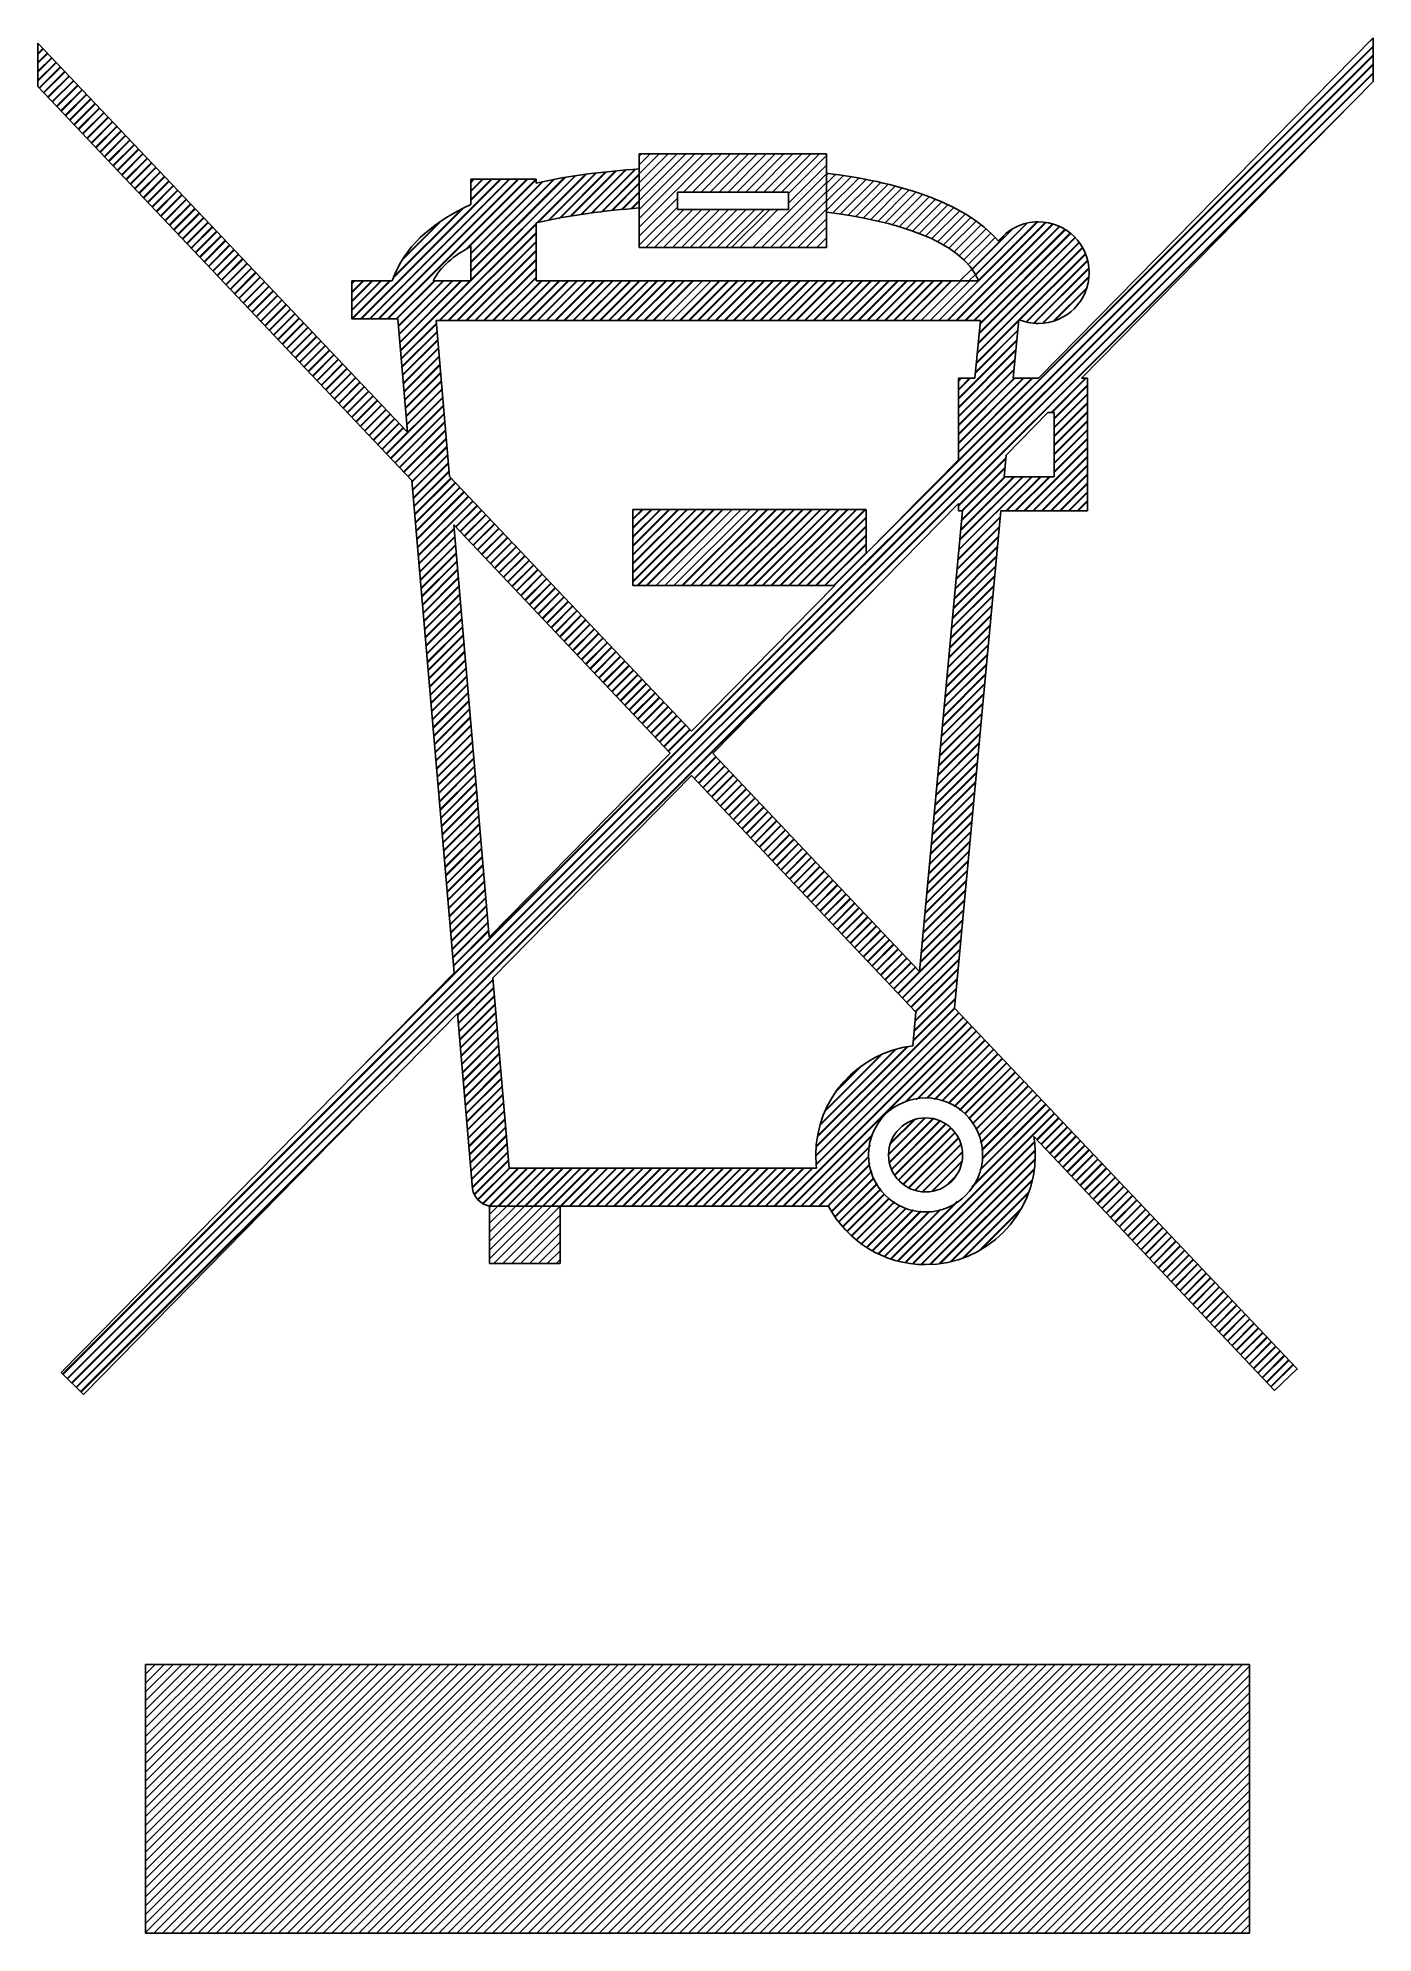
# Model space of a CAD drawing. Extents: x 597 to 933, y 269 to 747.
import ezdxf

# ---------------------------------------------------------------- set-up
doc = ezdxf.new("R2010")
doc.units = 0
doc.layers.get('0').update_dxf_attribs({"linetype": 'CONTINUOUS'})

msp = doc.modelspace()

# ---------------------------------------------------------------- hatches: boundary and pattern name
at = {"linetype": 'ByBlock'}
h = msp.add_hatch(dxfattribs=at)
h.set_pattern_fill('ANSI31', color=256, scale=0.5, style=0)
edge = h.paths.add_edge_path()
edge.add_spline(control_points=[(838.59, 695.41), (829.81, 705.69), (812.31, 710.45), (795.29, 712.56)], knot_values=[0.000016, 0.000016, 0.000016, 0.000016, 1, 1, 1, 1], degree=3, periodic=0)
edge.add_line((795.29, 712.56), (795.29, 702.79))
edge.add_spline(control_points=[(795.29, 702.79), (812.25, 700.59), (829.27, 695.76), (833.65, 685.43)], knot_values=[0, 0, 0, 0, 0.999984, 0.999984, 0.999984, 0.999984], degree=3, periodic=0)
edge.add_line((833.65, 685.43), (722.1, 685.43))
edge.add_line((722.1, 685.43), (722.1, 700.03))
edge.add_spline(control_points=[(722.1, 700.03), (730.51, 702.03), (739.73, 703.17), (748.1, 703.8)], knot_values=[0, 0, 0, 0, 1, 1, 1, 1], degree=3, periodic=0)
edge.add_line((748.1, 703.8), (748.1, 713.63))
edge.add_spline(control_points=[(748.1, 713.63), (739.68, 713.08), (730.64, 712.02), (722.1, 710.05)], knot_values=[0, 0, 0, 0, 1, 1, 1, 1], degree=3, periodic=0)
edge.add_line((722.1, 710.05), (722.1, 711.03))
edge.add_line((722.1, 711.03), (705.69, 711.03))
edge.add_line((705.69, 711.03), (705.69, 704.69))
edge.add_spline(control_points=[(705.69, 704.69), (696.95, 700.71), (689.96, 695.12), (686.58, 687.3)], knot_values=[0, 0, 0, 0, 1, 1, 1, 1], degree=3, periodic=0)
edge.add_spline(control_points=[(686.58, 687.3), (686.28, 686.6), (686.04, 685.97), (685.87, 685.43)], knot_values=[0, 0, 0, 0, 1, 1, 1, 1], degree=3, periodic=0)
edge.add_line((685.87, 685.43), (675.69, 685.43))
edge.add_line((675.69, 685.43), (675.69, 675.83))
edge.add_line((675.69, 675.83), (687.26, 675.83))
edge.add_line((687.26, 675.83), (689.71, 647.3))
edge.add_line((689.71, 647.3), (596.59, 745.38))
edge.add_line((596.59, 745.38), (596.59, 734.44))
edge.add_line((596.59, 734.44), (690.76, 635.1))
edge.add_line((690.76, 635.1), (701.43, 511.04))
edge.add_line((701.43, 511.04), (602.44, 410.31))
edge.add_line((602.44, 410.31), (608.08, 404.77))
edge.add_line((608.08, 404.77), (702.32, 500.77))
edge.add_line((702.32, 500.77), (706.12, 456.62))
edge.add_spline(control_points=[(706.12, 456.62), (706.29, 454.54), (708.29, 452.56), (710.38, 452.27)], knot_values=[0, 0, 0, 0, 1, 1, 1, 1], degree=3, periodic=0)
edge.add_line((710.38, 452.27), (795.78, 452.23))
edge.add_spline(control_points=[(795.78, 452.23), (800.42, 443.47), (809.63, 437.5), (820.23, 437.5)], knot_values=[0, 0, 0, 0, 1, 1, 1, 1], degree=3, periodic=0)
edge.add_spline(control_points=[(820.23, 437.5), (835.51, 437.5), (847.88, 449.88), (847.88, 465.15)], knot_values=[0, 0, 0, 0, 1, 1, 1, 1], degree=3, periodic=0)
edge.add_spline(control_points=[(847.88, 465.15), (847.88, 466.72), (847.75, 468.26), (847.5, 469.76)], knot_values=[0, 0, 0, 0, 1, 1, 1, 1], degree=3, periodic=0)
edge.add_line((847.5, 469.76), (908.16, 405.77))
edge.add_line((908.16, 405.77), (913.89, 411.21))
edge.add_line((913.89, 411.21), (827.52, 502.17))
edge.add_line((827.52, 502.17), (839.2, 627.44))
edge.add_line((839.2, 627.44), (861.06, 627.44))
edge.add_line((861.06, 627.44), (861.06, 660.91))
edge.add_line((861.06, 660.91), (859.54, 660.91))
edge.add_line((859.54, 660.91), (932.98, 735.72))
edge.add_line((932.98, 735.72), (932.98, 746.67))
edge.add_line((932.98, 746.67), (848.71, 660.91))
edge.add_line((848.71, 660.91), (842.32, 660.91))
edge.add_line((842.32, 660.91), (843.7, 675.71))
edge.add_spline(control_points=[(843.7, 675.71), (845.23, 675.07), (846.9, 674.71), (848.66, 674.71)], knot_values=[0, 0, 0, 0, 1, 1, 1, 1], degree=3, periodic=0)
edge.add_spline(control_points=[(848.66, 674.71), (855.73, 674.71), (861.46, 680.44), (861.46, 687.51)], knot_values=[0, 0, 0, 0, 1, 1, 1, 1], degree=3, periodic=0)
edge.add_spline(control_points=[(861.46, 687.51), (861.46, 694.58), (855.73, 700.31), (848.66, 700.31)], knot_values=[0, 0, 0, 0, 1, 1, 1, 1], degree=3, periodic=0)
edge.add_spline(control_points=[(848.66, 700.31), (844.57, 700.31), (840.93, 698.39), (838.59, 695.41)], knot_values=[0, 0, 0, 0, 1, 1, 1, 1], degree=3, periodic=0)
edge = h.paths.add_edge_path(flags=16)
edge.add_line((711.18, 509.79), (761.22, 560.77))
edge.add_line((761.22, 560.77), (817.78, 501.11))
edge.add_line((817.78, 501.11), (816.99, 492.61))
edge.add_spline(control_points=[(816.99, 492.61), (803.25, 491.01), (792.58, 479.32), (792.58, 465.15)], knot_values=[0, 0, 0, 0, 1, 1, 1, 1], degree=3, periodic=0)
edge.add_spline(control_points=[(792.58, 465.15), (792.58, 464.03), (792.65, 462.92), (792.78, 461.83)], knot_values=[0, 0, 0, 0, 1, 1, 1, 1], degree=3, periodic=0)
edge.add_line((792.78, 461.83), (715.3, 461.83))
edge.add_line((715.3, 461.83), (711.18, 509.79))
edge = h.paths.add_edge_path(flags=16)
edge.add_spline(control_points=[(696.13, 685.43), (697.99, 688.94), (701.36, 691.81), (705.69, 694.16)], knot_values=[0, 0, 0, 0, 1, 1, 1, 1], degree=3, periodic=0)
edge.add_line((705.69, 694.16), (705.69, 685.43))
edge.add_line((705.69, 685.43), (696.13, 685.43))
edge = h.paths.add_edge_path(flags=0)
edge.add_spline(control_points=[(810.89, 465.15), (810.89, 470.31), (815.08, 474.49), (820.23, 474.49)], knot_values=[0, 0, 0, 0, 1, 1, 1, 1], degree=3, periodic=0)
edge.add_spline(control_points=[(820.23, 474.49), (825.39, 474.49), (829.57, 470.31), (829.57, 465.15)], knot_values=[0, 0, 0, 0, 1, 1, 1, 1], degree=3, periodic=0)
edge.add_spline(control_points=[(829.57, 465.15), (829.57, 459.99), (825.39, 455.81), (820.23, 455.81)], knot_values=[0, 0, 0, 0, 1, 1, 1, 1], degree=3, periodic=0)
edge.add_spline(control_points=[(820.23, 455.81), (815.08, 455.81), (810.89, 459.99), (810.89, 465.15)], knot_values=[0, 0, 0, 0, 1, 1, 1, 1], degree=3, periodic=0)
edge = h.paths.add_edge_path(flags=16)
edge.add_spline(control_points=[(805.85, 465.15), (805.85, 473.09), (812.29, 479.53), (820.23, 479.53)], knot_values=[0, 0, 0, 0, 1, 1, 1, 1], degree=3, periodic=0)
edge.add_spline(control_points=[(820.23, 479.53), (828.18, 479.53), (834.61, 473.09), (834.61, 465.15)], knot_values=[0, 0, 0, 0, 1, 1, 1, 1], degree=3, periodic=0)
edge.add_spline(control_points=[(834.61, 465.15), (834.61, 457.21), (828.18, 450.77), (820.23, 450.77)], knot_values=[0, 0, 0, 0, 1, 1, 1, 1], degree=3, periodic=0)
edge.add_spline(control_points=[(820.23, 450.77), (812.29, 450.77), (805.85, 457.21), (805.85, 465.15)], knot_values=[0, 0, 0, 0, 1, 1, 1, 1], degree=3, periodic=0)
h.paths.add_polyline_path([(696.93, 675.43), (834.03, 675.43), (832.68, 660.91), (828.49, 660.91), (828.49, 640.34), (805.29, 616.73), (805.29, 627.83), (746.49, 627.83), (746.49, 608.63), (797.34, 608.63), (761.27, 571.94), (700.31, 636.15)], flags=16)
h.paths.add_polyline_path([(766.64, 566.29), (828.49, 629.29), (828.49, 627.44), (829.56, 627.44), (818.74, 511.41)], flags=16)
h.paths.add_polyline_path([(701.36, 623.92), (755.86, 566.43), (710.29, 520.06)], flags=16)
h.paths.add_polyline_path([(840, 636.07), (840.51, 641.53), (851.06, 652.28), (852.66, 652.28), (852.66, 636.07)], flags=16)

# ---------------------------------------------------------------- linework, layer by layer
at = {"color": 7}
for p, q in [((596.59, 734.44), (596.59, 745.38)), ((596.59, 745.38), (689.71, 647.3)), ((848.71, 660.91), (932.98, 746.67)), ((932.98, 746.67), (932.98, 735.72)), ((932.98, 735.72), (859.54, 660.91)), ((690.76, 635.1), (596.59, 734.44)), ((748.1, 713.63), (748.1, 717.43)), ((748.1, 717.43), (795.29, 717.43)), ((795.29, 717.43), (795.29, 693.83)), ((748.1, 703.8), (748.1, 713.63)), ((795.29, 702.79), (795.29, 712.56)), ((795.29, 712.56), (795.29, 702.79)), ((705.69, 704.69), (705.69, 711.03)), ((705.69, 711.03), (722.1, 711.03)), ((722.1, 711.03), (722.1, 710.05)), ((785.69, 707.83), (757.69, 707.83)), ((757.69, 707.83), (757.69, 703.43)), ((785.69, 703.43), (785.69, 707.83)), ((785.69, 707.83), (785.69, 707.83)), ((785.69, 707.83), (785.69, 707.83)), ((748.1, 693.83), (748.1, 703.8)), ((757.69, 703.43), (785.69, 703.43)), ((722.1, 700.03), (722.1, 685.43)), ((705.69, 685.43), (705.69, 694.16)), ((705.69, 694.16), (705.69, 694.16)), ((795.29, 693.83), (748.1, 693.83)), ((675.69, 675.83), (675.69, 685.43)), ((675.69, 685.43), (685.87, 685.43)), ((696.13, 685.43), (705.69, 685.43)), ((722.1, 685.43), (833.65, 685.43)), ((687.26, 675.83), (675.69, 675.83)), ((689.71, 647.3), (687.26, 675.83)), ((834.03, 675.43), (696.93, 675.43)), ((696.93, 675.43), (700.31, 636.15)), ((832.68, 660.91), (834.03, 675.43)), ((843.7, 675.71), (842.32, 660.91)), ((828.49, 640.34), (828.49, 660.91)), ((828.49, 660.91), (832.68, 660.91)), ((842.32, 660.91), (848.71, 660.91)), ((859.54, 660.91), (861.06, 660.91)), ((861.06, 660.91), (861.06, 627.44)), ((851.06, 652.28), (840.51, 641.53)), ((852.66, 652.28), (851.06, 652.28)), ((851.06, 652.28), (851.06, 652.28)), ((851.06, 652.28), (851.06, 652.28)), ((852.66, 636.07), (852.66, 652.28)), ((805.29, 616.73), (828.49, 640.34)), ((840.51, 641.53), (840, 636.07)), ((700.31, 636.15), (761.27, 571.94)), ((700.31, 636.15), (700.31, 636.15)), ((700.31, 636.15), (700.31, 636.15)), ((840, 636.07), (852.66, 636.07)), ((701.43, 511.04), (690.76, 635.1)), ((746.49, 608.63), (746.49, 627.83)), ((746.49, 627.83), (805.29, 627.83)), ((828.49, 629.29), (766.64, 566.29)), ((805.29, 627.83), (805.29, 616.73)), ((818.74, 511.41), (829.56, 627.44)), ((839.2, 627.44), (827.52, 502.17)), ((828.49, 627.44), (828.49, 629.29)), ((829.56, 627.44), (828.49, 627.44)), ((861.06, 627.44), (839.2, 627.44)), ((755.86, 566.43), (701.36, 623.92)), ((701.36, 623.92), (710.29, 520.06)), ((797.34, 608.63), (746.49, 608.63)), ((761.27, 571.94), (797.34, 608.63)), ((710.29, 520.06), (755.86, 566.43)), ((755.86, 566.43), (755.86, 566.43)), ((755.86, 566.43), (755.86, 566.43)), ((766.64, 566.29), (818.74, 511.41)), ((766.64, 566.29), (766.64, 566.29)), ((766.64, 566.29), (766.64, 566.29)), ((761.22, 560.77), (711.18, 509.79)), ((817.78, 501.11), (761.22, 560.77)), ((602.44, 410.31), (701.43, 511.04)), ((711.18, 509.79), (715.3, 461.83)), ((827.52, 502.17), (913.89, 411.21)), ((702.32, 500.77), (608.08, 404.77)), ((706.12, 456.62), (702.32, 500.77)), ((816.99, 492.61), (817.78, 501.11)), ((908.16, 405.77), (847.5, 469.76)), ((847.5, 469.76), (847.5, 469.76)), ((792.58, 465.15), (792.58, 465.15)), ((792.58, 465.15), (792.58, 465.15)), ((805.85, 465.15), (805.85, 465.15)), ((805.85, 465.15), (805.85, 465.15)), ((810.89, 465.15), (810.89, 465.15)), ((810.89, 465.15), (810.89, 465.15)), ((715.3, 461.83), (792.78, 461.83)), ((710.38, 437.79), (710.38, 452.27)), ((710.38, 452.27), (795.78, 452.23)), ((795.78, 452.23), (728.17, 452.23)), ((728.17, 452.23), (728.17, 437.79)), ((728.17, 437.79), (710.38, 437.79)), ((913.89, 411.21), (908.16, 405.77)), ((608.08, 404.77), (602.44, 410.31)), ((623.69, 336.76), (901.83, 336.76)), ((623.69, 269.03), (623.69, 336.76)), ((623.69, 336.76), (623.69, 336.76)), ((623.69, 336.76), (623.69, 336.76)), ((901.83, 336.76), (901.83, 269.03)), ((901.83, 269.03), (623.69, 269.03))]:
    msp.add_line(p, q, dxfattribs=at)
at = {"linetype": 'ByBlock'}
for p, q in [((596.59, 744.99), (596.78, 745.18)), ((596.59, 742.74), (597.87, 744.03)), ((596.59, 740.5), (598.97, 742.87)), ((596.59, 738.25), (600.06, 741.72)), ((596.59, 736.01), (601.15, 740.57)), ((689.23, 498.62), (932.98, 742.37)), ((816.64, 628.28), (932.98, 744.62)), ((596.92, 734.09), (602.25, 739.42)), ((598.01, 732.94), (603.34, 738.27)), ((599.1, 731.79), (604.43, 737.12)), ((600.2, 730.63), (605.53, 735.97)), ((602.8, 409.95), (932.98, 740.13)), ((603.94, 408.84), (932.98, 737.88)), ((601.29, 729.48), (606.62, 734.81)), ((602.38, 728.33), (607.71, 733.66)), ((603.47, 727.18), (608.81, 732.51)), ((604.57, 726.02), (609.9, 731.36)), ((605.07, 407.73), (928.51, 731.17)), ((605.66, 724.87), (610.99, 730.21)), ((606.75, 723.72), (612.09, 729.06)), ((607.84, 722.57), (613.18, 727.9)), ((608.94, 721.41), (614.28, 726.75)), ((610.03, 720.26), (615.37, 725.6)), ((611.12, 719.11), (616.46, 724.45)), ((612.21, 717.96), (617.56, 723.3)), ((613.31, 716.8), (618.65, 722.15)), ((614.4, 715.65), (619.74, 720.99)), ((615.49, 714.5), (620.84, 719.84)), ((616.58, 713.35), (621.93, 718.69)), ((617.68, 712.19), (623.02, 717.54)), ((748.1, 716.89), (748.63, 717.43)), ((748.1, 714.64), (750.88, 717.43)), ((748.1, 712.4), (753.12, 717.43)), ((748.1, 710.15), (755.37, 717.43)), ((748.1, 707.91), (757.61, 717.43)), ((748.1, 705.66), (759.86, 717.43)), ((748.1, 703.42), (762.1, 717.43)), ((748.1, 701.17), (764.35, 717.43)), ((748.1, 698.93), (766.6, 717.43)), ((759.24, 707.83), (768.84, 717.43)), ((761.49, 707.83), (771.09, 717.43)), ((763.73, 707.83), (773.33, 717.43)), ((765.98, 707.83), (775.58, 717.43)), ((768.22, 707.83), (777.82, 717.43)), ((770.47, 707.83), (780.07, 717.43)), ((772.71, 707.83), (782.31, 717.43)), ((774.96, 707.83), (784.56, 717.43)), ((777.2, 707.83), (786.8, 717.43)), ((779.45, 707.83), (789.05, 717.43)), ((781.69, 707.83), (791.29, 717.43)), ((783.94, 707.83), (793.54, 717.43)), ((785.87, 707.58), (795.47, 717.18)), ((618.77, 711.04), (624.12, 716.39)), ((619.86, 709.89), (625.21, 715.24)), ((620.95, 708.74), (626.3, 714.08)), ((622.05, 707.58), (627.4, 712.93)), ((623.14, 706.43), (628.49, 711.78)), ((705.69, 685.71), (731.75, 711.77)), ((722.29, 700.07), (734.48, 712.25)), ((725.04, 700.57), (737.03, 712.55)), ((727.8, 701.08), (739.51, 712.79)), ((730.55, 701.59), (742, 713.04)), ((733.3, 702.09), (744.48, 713.28)), ((735.97, 702.52), (746.97, 713.52)), ((738.48, 702.78), (748.1, 712.4)), ((776.67, 693.83), (795.29, 712.45)), ((785.69, 704.99), (795.29, 714.58)), ((624.23, 705.28), (629.58, 710.63)), ((625.33, 704.13), (630.68, 709.48)), ((626.42, 702.97), (631.77, 708.33)), ((627.51, 701.82), (632.86, 707.18)), ((677.85, 675.83), (713.05, 711.03)), ((680.09, 675.83), (715.3, 711.03)), ((682.34, 675.83), (717.54, 711.03)), ((684.58, 675.83), (719.79, 711.03)), ((703.99, 692.99), (722.03, 711.03)), ((705.69, 687.96), (729.02, 711.28)), ((705.69, 710.41), (706.32, 711.03)), ((705.69, 708.16), (708.56, 711.03)), ((705.69, 705.92), (710.81, 711.03)), ((705.69, 690.2), (726.29, 710.8)), ((705.69, 692.45), (723.56, 710.31)), ((740.99, 703.05), (748.1, 710.15)), ((743.5, 703.31), (748.1, 707.91)), ((778.92, 693.83), (795.29, 710.21)), ((781.16, 693.83), (795.29, 707.96)), ((628.6, 700.67), (633.96, 706.02)), ((629.7, 699.52), (635.05, 704.87)), ((630.79, 698.36), (636.14, 703.72)), ((631.88, 697.21), (637.24, 702.57)), ((686.28, 686.5), (703.07, 703.29)), ((746.01, 703.58), (748.1, 705.66)), ((748.1, 696.68), (757.69, 706.28)), ((748.1, 694.44), (757.69, 704.04)), ((749.73, 693.83), (759.33, 703.43)), ((751.97, 693.83), (761.57, 703.43)), ((754.22, 693.83), (763.82, 703.43)), ((756.46, 693.83), (766.06, 703.43)), ((758.71, 693.83), (768.31, 703.43)), ((760.95, 693.83), (770.55, 703.43)), ((763.2, 693.83), (772.8, 703.43)), ((765.44, 693.83), (775.04, 703.43)), ((767.69, 693.83), (777.29, 703.43)), ((769.94, 693.83), (779.54, 703.43)), ((771.36, 693.83), (780.96, 703.43)), ((773.43, 693.83), (783.03, 703.43)), ((783.41, 693.83), (795.29, 705.72)), ((785.65, 693.83), (795.29, 703.47)), ((632.97, 696.06), (638.33, 701.42)), ((634.07, 694.91), (639.43, 700.27)), ((635.16, 693.75), (640.52, 699.11)), ((636.25, 692.6), (641.61, 697.96)), ((689.03, 691.5), (697.32, 699.79)), ((697.66, 675.43), (722.1, 699.87)), ((699.9, 675.43), (722.1, 697.62)), ((788.07, 693.83), (795.29, 701.06)), ((790.16, 693.83), (795.29, 698.96)), ((825.63, 675.43), (850.2, 700)), ((827.87, 675.43), (852.07, 699.62)), ((830.12, 675.43), (853.85, 699.17)), ((832.36, 675.43), (855.19, 698.26)), ((832.7, 686.99), (845.21, 699.5)), ((833.55, 685.6), (848.14, 700.19)), ((833.97, 674.79), (856.53, 697.36)), ((637.34, 691.45), (642.71, 696.81)), ((638.44, 690.3), (643.8, 695.66)), ((639.53, 689.14), (644.89, 694.51)), ((640.62, 687.99), (645.99, 693.36)), ((702.15, 675.43), (722.1, 695.38)), ((704.39, 675.43), (722.1, 693.13)), ((792.82, 693.83), (795.29, 696.3)), ((831.85, 688.39), (840.1, 696.64)), ((833.28, 667.37), (859.63, 693.72)), ((833.51, 669.84), (858.73, 695.06)), ((833.74, 672.32), (857.82, 696.4)), ((641.71, 686.84), (647.08, 692.2)), ((642.81, 685.69), (648.17, 691.05)), ((643.9, 684.53), (649.27, 689.9)), ((644.99, 683.38), (650.36, 688.75)), ((706.64, 675.43), (722.1, 690.89)), ((708.88, 675.43), (722.1, 688.64)), ((828.89, 685.43), (831.85, 688.39)), ((843.84, 675.68), (860.49, 692.33)), ((845.71, 675.31), (860.87, 690.47)), ((847.58, 674.93), (861.24, 688.6)), ((646.08, 682.23), (651.45, 687.6)), ((647.18, 681.08), (652.55, 686.45)), ((648.27, 679.92), (653.64, 685.29)), ((649.36, 678.77), (654.73, 684.14)), ((675.69, 684.9), (676.22, 685.43)), ((675.69, 682.65), (678.47, 685.43)), ((675.69, 680.41), (680.71, 685.43)), ((675.69, 678.16), (682.96, 685.43)), ((675.69, 675.92), (685.2, 685.43)), ((686.83, 675.83), (696.43, 685.43)), ((687.4, 674.16), (698.67, 685.43)), ((687.58, 672.09), (700.92, 685.43)), ((687.76, 670.02), (703.16, 685.43)), ((687.94, 667.95), (705.41, 685.43)), ((711.13, 675.43), (722.1, 686.4)), ((713.37, 675.43), (723.37, 685.43)), ((715.62, 675.43), (725.61, 685.43)), ((717.86, 675.43), (727.86, 685.43)), ((720.11, 675.43), (730.1, 685.43)), ((722.35, 675.43), (732.35, 685.43)), ((724.6, 675.43), (734.6, 685.43)), ((726.84, 675.43), (736.84, 685.43)), ((729.09, 675.43), (739.09, 685.43)), ((731.33, 675.43), (741.33, 685.43)), ((733.58, 675.43), (743.58, 685.43)), ((735.82, 675.43), (745.82, 685.43)), ((738.07, 675.43), (748.07, 685.43)), ((740.31, 675.43), (750.31, 685.43)), ((742.56, 675.43), (752.56, 685.43)), ((744.8, 675.43), (754.8, 685.43)), ((747.05, 675.43), (757.05, 685.43)), ((749.29, 675.43), (759.29, 685.43)), ((751.54, 675.43), (761.54, 685.43)), ((758.27, 675.43), (768.27, 685.43)), ((760.52, 675.43), (770.52, 685.43)), ((762.76, 675.43), (772.76, 685.43)), ((765.01, 675.43), (775.01, 685.43)), ((767.25, 675.43), (777.25, 685.43)), ((769.5, 675.43), (779.5, 685.43)), ((771.74, 675.43), (781.74, 685.43)), ((773.99, 675.43), (783.99, 685.43)), ((776.23, 675.43), (786.23, 685.43)), ((778.48, 675.43), (788.48, 685.43)), ((780.72, 675.43), (790.72, 685.43)), ((782.97, 675.43), (792.97, 685.43)), ((785.21, 675.43), (795.21, 685.43)), ((787.46, 675.43), (797.46, 685.43)), ((789.7, 675.43), (799.7, 685.43)), ((791.95, 675.43), (801.95, 685.43)), ((794.19, 675.43), (804.19, 685.43)), ((796.44, 675.43), (806.44, 685.43)), ((798.68, 675.43), (808.68, 685.43)), ((800.93, 675.43), (810.93, 685.43)), ((803.17, 675.43), (813.17, 685.43)), ((805.42, 675.43), (815.42, 685.43)), ((807.66, 675.43), (817.66, 685.43)), ((809.91, 675.43), (819.91, 685.43)), ((812.15, 675.43), (822.15, 685.43)), ((814.4, 675.43), (824.4, 685.43)), ((816.65, 675.43), (826.64, 685.43)), ((831.13, 685.43), (832.7, 686.99)), ((833.38, 685.43), (833.55, 685.6)), ((849.84, 674.95), (861.23, 686.33)), ((852.65, 675.52), (860.66, 683.52)), ((650.45, 677.62), (655.83, 682.99)), ((651.55, 676.47), (656.92, 681.84)), ((652.64, 675.31), (658.01, 680.69)), ((653.73, 674.16), (659.11, 679.54)), ((654.82, 673.01), (660.2, 678.39)), ((655.92, 671.86), (661.29, 677.23)), ((657.01, 670.7), (662.39, 676.08)), ((658.1, 669.55), (663.48, 674.93)), ((659.19, 668.4), (664.57, 673.78)), ((688.11, 665.89), (696.99, 674.76)), ((833.05, 664.89), (843.68, 675.53)), ((660.29, 667.25), (665.67, 672.63)), ((661.38, 666.09), (666.76, 671.48)), ((662.47, 664.94), (667.86, 670.32)), ((663.56, 663.79), (668.95, 669.17)), ((688.29, 663.82), (697.16, 672.69)), ((688.47, 661.75), (697.34, 670.63)), ((828.49, 655.84), (843.22, 670.57)), ((832.82, 662.42), (843.45, 673.05)), ((664.66, 662.64), (670.04, 668.02)), ((665.75, 661.48), (671.14, 666.87)), ((666.84, 660.33), (672.23, 665.72)), ((667.93, 659.18), (673.32, 664.57)), ((688.65, 659.69), (697.52, 668.56)), ((688.83, 657.62), (697.7, 666.49)), ((689, 655.55), (697.88, 664.42)), ((828.49, 653.6), (842.99, 668.1)), ((828.49, 651.35), (842.76, 665.62)), ((669.03, 658.03), (674.42, 663.41)), ((670.12, 656.87), (675.51, 662.26)), ((671.21, 655.72), (676.6, 661.11)), ((672.31, 654.57), (677.7, 659.96)), ((689.18, 653.48), (698.05, 662.36)), ((689.36, 651.42), (698.23, 660.29)), ((828.49, 649.11), (842.53, 663.15)), ((828.49, 660.33), (829.07, 660.91)), ((828.49, 658.09), (831.31, 660.91)), ((828.49, 646.86), (842.54, 660.91)), ((828.49, 644.62), (844.78, 660.91)), ((828.49, 642.37), (847.03, 660.91)), ((851.86, 652.28), (860.5, 660.91)), ((852.66, 650.83), (861.06, 659.23)), ((673.4, 653.42), (678.79, 658.81)), ((674.49, 652.26), (679.88, 657.66)), ((675.58, 651.11), (680.98, 656.5)), ((676.68, 649.96), (682.07, 655.35)), ((684.32, 641.89), (698.59, 656.15)), ((689.54, 649.35), (698.41, 658.22)), ((852.66, 648.59), (861.06, 656.99)), ((852.66, 646.34), (861.06, 654.74)), ((677.77, 648.81), (683.16, 654.2)), ((678.86, 647.65), (684.26, 653.05)), ((679.95, 646.5), (685.35, 651.9)), ((681.05, 645.35), (686.44, 650.75)), ((682.14, 644.2), (687.54, 649.6)), ((685.42, 640.74), (698.76, 654.09)), ((686.51, 639.59), (698.94, 652.02)), ((687.6, 638.43), (699.12, 649.95)), ((852.66, 644.1), (861.06, 652.5)), ((852.66, 641.85), (861.06, 650.25)), ((683.23, 643.04), (688.63, 648.44)), ((688.69, 637.28), (699.3, 647.89)), ((689.79, 636.13), (699.48, 645.82)), ((852.66, 639.61), (861.06, 648.01)), ((852.66, 637.36), (861.06, 645.76)), ((690.78, 634.88), (699.65, 643.75)), ((690.96, 632.81), (699.83, 641.68)), ((828.49, 628.9), (840.45, 640.86)), ((844.98, 627.44), (861.06, 643.52)), ((847.23, 627.44), (861.06, 641.27)), ((691.14, 630.74), (700.01, 639.62)), ((691.32, 628.68), (700.19, 637.55)), ((691.49, 626.61), (700.66, 635.78)), ((828.66, 617.85), (846.88, 636.07)), ((828.89, 620.33), (844.64, 636.07)), ((829.12, 622.8), (842.39, 636.07)), ((829.27, 627.44), (840.22, 638.39)), ((829.36, 625.28), (840.15, 636.07)), ((840.49, 627.44), (849.13, 636.07)), ((842.74, 627.44), (851.37, 636.07)), ((849.47, 627.44), (861.06, 639.03)), ((851.72, 627.44), (861.06, 636.78)), ((691.67, 624.54), (701.75, 634.62)), ((691.85, 622.48), (702.85, 633.47)), ((692.03, 620.41), (703.94, 632.32)), ((692.2, 618.34), (705.03, 631.17)), ((853.96, 627.44), (861.06, 634.54)), ((856.21, 627.44), (861.06, 632.29)), ((692.38, 616.27), (706.13, 630.02)), ((701.8, 623.45), (707.22, 628.87)), ((702.9, 622.3), (708.31, 627.71)), ((703.99, 621.15), (709.41, 626.56)), ((746.49, 627.73), (746.6, 627.83)), ((746.49, 625.48), (748.84, 627.83)), ((746.49, 623.24), (751.09, 627.83)), ((746.49, 620.99), (753.33, 627.83)), ((746.49, 618.75), (755.58, 627.83)), ((746.49, 616.5), (757.82, 627.83)), ((746.49, 614.26), (760.07, 627.83)), ((746.49, 612.01), (762.31, 627.83)), ((746.49, 609.77), (764.56, 627.83)), ((747.6, 608.63), (766.8, 627.83)), ((749.85, 608.63), (769.05, 627.83)), ((758.83, 608.63), (778.03, 627.83)), ((761.07, 608.63), (780.27, 627.83)), ((763.32, 608.63), (782.52, 627.83)), ((765.56, 608.63), (784.76, 627.83)), ((767.81, 608.63), (787.01, 627.83)), ((770.05, 608.63), (789.25, 627.83)), ((772.3, 608.63), (791.5, 627.83)), ((774.54, 608.63), (793.74, 627.83)), ((776.79, 608.63), (795.99, 627.83)), ((779.03, 608.63), (798.23, 627.83)), ((781.28, 608.63), (800.48, 627.83)), ((783.53, 608.63), (802.73, 627.83)), ((785.77, 608.63), (804.97, 627.83)), ((788.02, 608.63), (805.29, 625.91)), ((828.43, 615.38), (839.07, 626.01)), ((858.45, 627.44), (861.06, 630.05)), ((860.7, 627.44), (861.06, 627.8)), ((692.56, 614.21), (701.43, 623.08)), ((692.74, 612.14), (701.61, 621.01)), ((705.08, 619.99), (710.5, 625.41)), ((706.17, 618.84), (711.59, 624.26)), ((707.27, 617.69), (712.69, 623.11)), ((708.36, 616.54), (713.78, 621.96)), ((790.26, 608.63), (805.29, 623.67)), ((792.51, 608.63), (805.29, 621.42)), ((827.97, 610.42), (838.61, 621.06)), ((828.2, 612.9), (838.84, 623.53)), ((692.92, 610.07), (701.79, 618.94)), ((693.09, 608.01), (701.97, 616.88)), ((709.45, 615.38), (714.87, 620.81)), ((710.54, 614.23), (715.97, 619.65)), ((711.64, 613.08), (717.06, 618.5)), ((712.73, 611.93), (718.15, 617.35)), ((713.82, 610.77), (719.25, 616.2)), ((794.75, 608.63), (805.29, 619.18)), ((797, 608.63), (805.29, 616.93)), ((827.74, 607.95), (838.37, 618.58)), ((693.27, 605.94), (702.14, 614.81)), ((693.45, 603.87), (702.32, 612.74)), ((714.91, 609.62), (720.34, 615.05)), ((716.01, 608.47), (721.43, 613.9)), ((717.1, 607.32), (722.53, 612.74)), ((718.19, 606.16), (723.62, 611.59)), ((827.28, 603), (837.91, 613.63)), ((827.51, 605.47), (838.14, 616.11)), ((606.2, 406.62), (807.82, 608.24)), ((693.63, 601.8), (702.5, 610.68)), ((693.8, 599.74), (702.68, 608.61)), ((719.29, 605.01), (724.72, 610.44)), ((720.38, 603.86), (725.81, 609.29)), ((721.47, 602.71), (726.9, 608.14)), ((722.56, 601.55), (728, 606.99)), ((826.82, 598.04), (837.45, 608.68)), ((827.05, 600.52), (837.68, 611.15)), ((693.98, 597.67), (702.85, 606.54)), ((694.16, 595.6), (703.03, 604.47)), ((694.34, 593.53), (703.21, 602.41)), ((723.66, 600.4), (729.09, 605.83)), ((724.75, 599.25), (730.18, 604.68)), ((725.84, 598.1), (731.28, 603.53)), ((726.93, 596.94), (732.37, 602.38)), ((826.36, 593.09), (836.99, 603.73)), ((826.59, 595.57), (837.22, 606.2)), ((694.52, 591.47), (703.39, 600.34)), ((694.69, 589.4), (703.57, 598.27)), ((728.03, 595.79), (733.46, 601.23)), ((729.12, 594.64), (734.56, 600.08)), ((730.21, 593.49), (735.65, 598.92)), ((731.3, 592.33), (736.74, 597.77)), ((825.89, 588.14), (836.53, 598.78)), ((826.13, 590.62), (836.76, 601.25)), ((694.87, 587.33), (703.74, 596.2)), ((695.05, 585.27), (703.92, 594.14)), ((732.4, 591.18), (737.84, 596.62)), ((733.49, 590.03), (738.93, 595.47)), ((734.58, 588.88), (740.02, 594.32)), ((735.67, 587.72), (741.12, 593.17)), ((825.43, 583.19), (836.07, 593.82)), ((825.66, 585.67), (836.3, 596.3)), ((695.23, 583.2), (704.1, 592.07)), ((695.41, 581.13), (704.28, 590)), ((695.58, 579.06), (704.46, 587.94)), ((736.77, 586.57), (742.21, 592.02)), ((737.86, 585.42), (743.3, 590.86)), ((738.95, 584.27), (744.4, 589.71)), ((740.04, 583.11), (745.49, 588.56)), ((824.97, 578.24), (835.61, 588.87)), ((825.2, 580.71), (835.84, 591.35)), ((695.76, 577), (704.63, 585.87)), ((695.94, 574.93), (704.81, 583.8)), ((741.14, 581.96), (746.58, 587.41)), ((742.23, 580.81), (747.68, 586.26)), ((743.32, 579.66), (748.77, 585.11)), ((744.41, 578.5), (749.86, 583.95)), ((745.51, 577.35), (750.96, 582.8)), ((824.51, 573.29), (835.14, 583.92)), ((824.74, 575.76), (835.37, 586.4)), ((696.12, 572.86), (704.99, 581.73)), ((696.29, 570.79), (705.17, 579.67)), ((746.6, 576.2), (752.05, 581.65)), ((747.69, 575.05), (753.15, 580.5)), ((748.78, 573.89), (754.24, 579.35)), ((749.88, 572.74), (755.33, 578.2)), ((824.05, 568.34), (834.68, 578.97)), ((824.28, 570.81), (834.91, 581.45)), ((696.47, 568.73), (705.34, 577.6)), ((696.65, 566.66), (705.52, 575.53)), ((696.83, 564.59), (705.7, 573.47)), ((750.97, 571.59), (756.43, 577.04)), ((752.06, 570.44), (757.52, 575.89)), ((753.15, 569.28), (758.61, 574.74)), ((754.25, 568.13), (759.71, 573.59)), ((823.59, 563.38), (834.22, 574.02)), ((823.82, 565.86), (834.45, 576.49)), ((697.01, 562.53), (705.88, 571.4)), ((697.18, 560.46), (706.06, 569.33)), ((755.34, 566.98), (760.8, 572.44)), ((823.13, 558.43), (833.76, 569.07)), ((823.36, 560.91), (833.99, 571.54)), ((697.36, 558.39), (706.23, 567.26)), ((697.54, 556.32), (706.41, 565.2)), ((761.89, 560.06), (767.36, 565.53)), ((762.99, 558.91), (768.45, 564.38)), ((822.66, 553.48), (833.3, 564.11)), ((822.89, 555.96), (833.53, 566.59)), ((697.72, 554.26), (706.59, 563.13)), ((697.89, 552.19), (706.77, 561.06)), ((698.07, 550.12), (706.94, 558.99)), ((764.08, 557.76), (769.55, 563.23)), ((765.17, 556.61), (770.64, 562.07)), ((766.27, 555.45), (771.73, 560.92)), ((767.36, 554.3), (772.83, 559.77)), ((822.2, 548.53), (832.84, 559.16)), ((822.43, 551), (833.07, 561.64)), ((698.25, 548.06), (707.12, 556.93)), ((698.43, 545.99), (707.3, 554.86)), ((768.45, 553.15), (773.92, 558.62)), ((769.54, 552), (775.01, 557.47)), ((770.64, 550.84), (776.11, 556.32)), ((771.73, 549.69), (777.2, 555.16)), ((821.74, 543.58), (832.38, 554.21)), ((821.97, 546.05), (832.61, 556.69)), ((698.61, 543.92), (707.48, 552.79)), ((698.78, 541.85), (707.66, 550.73)), ((772.82, 548.54), (778.3, 554.01)), ((773.91, 547.39), (779.39, 552.86)), ((775.01, 546.23), (780.48, 551.71)), ((776.1, 545.08), (781.58, 550.56)), ((777.19, 543.93), (782.67, 549.41)), ((821.51, 541.1), (832.14, 551.74)), ((698.96, 539.79), (707.83, 548.66)), ((699.14, 537.72), (708.01, 546.59)), ((699.32, 535.65), (708.19, 544.52)), ((778.28, 542.78), (783.76, 548.25)), ((779.38, 541.62), (784.86, 547.1)), ((780.47, 540.47), (785.95, 545.95)), ((781.56, 539.32), (787.04, 544.8)), ((821.05, 536.15), (831.68, 546.78)), ((821.28, 538.63), (831.91, 549.26)), ((699.5, 533.58), (708.37, 542.46)), ((699.67, 531.52), (708.55, 540.39)), ((782.65, 538.17), (788.14, 543.65)), ((783.75, 537.01), (789.23, 542.5)), ((784.84, 535.86), (790.32, 541.34)), ((785.93, 534.71), (791.42, 540.19)), ((820.59, 531.2), (831.22, 541.83)), ((820.82, 533.67), (831.45, 544.31)), ((699.85, 529.45), (708.72, 538.32)), ((700.03, 527.38), (708.9, 536.25)), ((787.02, 533.56), (792.51, 539.04)), ((788.12, 532.4), (793.6, 537.89)), ((789.21, 531.25), (794.7, 536.74)), ((790.3, 530.1), (795.79, 535.59)), ((820.13, 526.25), (830.76, 536.88)), ((820.36, 528.72), (830.99, 539.36)), ((700.21, 525.32), (709.08, 534.19)), ((700.38, 523.25), (709.26, 532.12)), ((791.39, 528.95), (796.88, 534.44)), ((792.49, 527.79), (797.98, 533.28)), ((793.58, 526.64), (799.07, 532.13)), ((794.67, 525.49), (800.16, 530.98)), ((819.66, 521.3), (830.3, 531.93)), ((819.9, 523.77), (830.53, 534.4)), ((700.56, 521.18), (709.43, 530.05)), ((700.74, 519.11), (709.61, 527.99)), ((700.92, 517.05), (709.79, 525.92)), ((795.76, 524.34), (801.26, 529.83)), ((796.86, 523.18), (802.35, 528.68)), ((797.95, 522.03), (803.44, 527.53)), ((799.04, 520.88), (804.54, 526.37)), ((819.2, 516.34), (829.84, 526.98)), ((819.43, 518.82), (830.07, 529.45)), ((701.1, 514.98), (709.97, 523.85)), ((701.27, 512.91), (710.15, 521.78)), ((800.13, 519.73), (805.63, 525.22)), ((801.23, 518.57), (806.73, 524.07)), ((802.32, 517.42), (807.82, 522.92)), ((803.41, 516.27), (808.91, 521.77)), ((813.25, 505.9), (829.38, 522.03)), ((818.97, 513.87), (829.61, 524.5)), ((804.5, 515.12), (810.01, 520.62)), ((805.6, 513.96), (811.1, 519.46)), ((806.69, 512.81), (812.19, 518.31)), ((807.78, 511.66), (813.29, 517.16)), ((808.87, 510.51), (814.38, 516.01)), ((814.34, 504.74), (829.14, 519.55)), ((815.43, 503.59), (828.91, 517.07)), ((809.97, 509.35), (815.47, 514.86)), ((811.06, 508.2), (816.57, 513.71)), ((812.15, 507.05), (817.66, 512.55)), ((816.52, 502.44), (828.68, 514.6)), ((817.62, 501.29), (828.45, 512.12)), ((702.34, 500.51), (711.21, 509.38)), ((702.52, 498.44), (711.39, 507.31)), ((817.36, 496.54), (827.99, 507.17)), ((817.59, 499.01), (828.22, 509.65)), ((702.7, 496.37), (711.57, 505.25)), ((702.87, 494.31), (711.75, 503.18)), ((792.8, 467.49), (827.53, 502.22)), ((817.13, 494.06), (827.76, 504.69)), ((703.05, 492.24), (711.92, 501.11)), ((703.23, 490.17), (712.1, 499.04)), ((703.41, 488.11), (712.28, 496.98)), ((784.28, 452.23), (830.78, 498.74)), ((786.52, 452.23), (831.88, 497.58)), ((792.59, 465.04), (828.59, 501.04)), ((792.72, 462.92), (829.69, 499.89)), ((703.59, 486.04), (712.46, 494.91)), ((703.76, 483.97), (712.63, 492.84)), ((793.03, 469.97), (815.32, 492.26)), ((815.01, 478.47), (832.97, 496.43)), ((817.82, 479.04), (834.06, 495.28)), ((820.5, 479.47), (835.16, 494.13)), ((822.37, 479.1), (836.25, 492.98)), ((703.94, 481.9), (712.81, 490.77)), ((704.12, 479.84), (712.99, 488.71)), ((793.84, 473.02), (812.47, 491.65)), ((795.16, 476.58), (808.8, 490.23)), ((824.24, 478.72), (837.34, 491.83)), ((826.03, 478.27), (838.44, 490.68)), ((827.37, 477.36), (839.53, 489.52)), ((828.71, 476.46), (840.62, 488.37)), ((830.05, 475.55), (841.72, 487.22)), ((607.33, 405.5), (687.25, 485.42)), ((704.3, 477.77), (713.17, 486.64)), ((704.47, 475.7), (713.35, 484.57)), ((704.65, 473.63), (713.52, 482.51)), ((798.78, 482.45), (803.38, 487.05)), ((831.07, 474.33), (842.81, 486.07)), ((831.97, 472.99), (843.9, 484.92)), ((832.88, 471.65), (845, 483.77)), ((833.61, 470.13), (846.09, 482.61)), ((704.83, 471.57), (713.7, 480.44)), ((705.01, 469.5), (713.88, 478.37)), ((833.86, 461.4), (850.46, 478.01)), ((833.99, 468.26), (847.18, 481.46)), ((834.36, 466.4), (848.28, 480.31)), ((834.43, 464.21), (849.37, 479.16)), ((705.19, 467.43), (714.06, 476.3)), ((705.36, 465.37), (714.23, 474.24)), ((810.95, 465.44), (819.95, 474.43)), ((811.23, 463.47), (821.91, 474.15)), ((811.52, 468.25), (817.13, 473.86)), ((811.61, 461.6), (823.78, 473.77)), ((812.49, 460.24), (825.14, 472.89)), ((815.16, 438.21), (852.65, 475.7)), ((831.89, 457.19), (851.56, 476.86)), ((848.21, 469.02), (853.74, 474.55)), ((849.3, 467.86), (854.84, 473.4)), ((705.54, 463.3), (714.41, 472.17)), ((705.72, 461.23), (714.59, 470.1)), ((788.77, 452.23), (806.91, 470.37)), ((813.39, 458.9), (826.49, 471.99)), ((814.62, 457.88), (827.5, 470.76)), ((815.96, 456.97), (828.41, 469.42)), ((817.13, 437.93), (847.61, 468.42)), ((850.39, 466.71), (855.93, 472.25)), ((851.48, 465.56), (857.02, 471.1)), ((852.58, 464.41), (858.12, 469.95)), ((853.67, 463.25), (859.21, 468.79)), ((705.9, 459.16), (714.77, 468.04)), ((706.08, 457.1), (714.95, 465.97)), ((706.69, 455.47), (715.12, 463.9)), ((791.01, 452.23), (806.34, 467.56)), ((793.26, 452.23), (805.91, 464.88)), ((817.58, 456.35), (829.04, 467.81)), ((819.1, 437.66), (847.79, 466.35)), ((819.45, 455.97), (829.41, 465.94)), ((821.29, 437.6), (847.78, 464.1)), ((821.86, 456.14), (829.25, 463.52)), ((854.76, 462.1), (860.31, 467.64)), ((855.85, 460.95), (861.4, 466.49)), ((856.95, 459.8), (862.49, 465.34)), ((858.04, 458.64), (863.59, 464.19)), ((707.44, 453.97), (715.3, 461.83)), ((708.81, 453.1), (717.54, 461.83)), ((710.28, 452.32), (719.79, 461.83)), ((712.47, 452.27), (722.03, 461.83)), ((714.71, 452.26), (724.28, 461.83)), ((716.96, 452.26), (726.52, 461.83)), ((719.2, 452.26), (728.77, 461.83)), ((721.44, 452.26), (731.01, 461.83)), ((723.69, 452.26), (733.26, 461.83)), ((725.93, 452.26), (735.5, 461.83)), ((728.18, 452.26), (737.75, 461.83)), ((730.42, 452.26), (739.99, 461.83)), ((732.67, 452.26), (742.24, 461.83)), ((734.91, 452.26), (744.48, 461.83)), ((737.15, 452.25), (746.73, 461.83)), ((739.4, 452.25), (748.97, 461.83)), ((741.64, 452.25), (751.22, 461.83)), ((743.89, 452.25), (753.46, 461.83)), ((746.13, 452.25), (755.71, 461.83)), ((748.37, 452.25), (757.95, 461.83)), ((750.62, 452.25), (760.2, 461.83)), ((752.86, 452.25), (762.44, 461.83)), ((755.11, 452.25), (764.69, 461.83)), ((757.35, 452.25), (766.93, 461.83)), ((759.59, 452.24), (769.18, 461.83)), ((761.84, 452.24), (771.42, 461.83)), ((764.08, 452.24), (773.67, 461.83)), ((766.33, 452.24), (775.91, 461.83)), ((768.57, 452.24), (778.16, 461.83)), ((770.82, 452.24), (780.4, 461.83)), ((773.06, 452.24), (782.65, 461.83)), ((775.3, 452.24), (784.89, 461.83)), ((777.55, 452.24), (787.14, 461.83)), ((779.79, 452.24), (789.38, 461.83)), ((782.04, 452.24), (791.63, 461.83)), ((795.5, 452.23), (806.29, 463.01)), ((796.6, 451.08), (806.66, 461.15)), ((797.54, 449.78), (807.12, 459.36)), ((823.78, 437.86), (847.53, 461.6)), ((825.84, 457.87), (827.51, 459.55)), ((826.42, 438.25), (847.13, 458.96)), ((859.13, 457.49), (864.68, 463.04)), ((860.23, 456.34), (865.77, 461.89)), ((861.32, 455.19), (866.87, 460.73)), ((862.41, 454.03), (867.96, 459.58)), ((798.47, 448.47), (808.02, 458.01)), ((799.41, 447.16), (808.92, 456.67)), ((800.43, 445.94), (809.83, 455.33)), ((801.67, 444.93), (811.05, 454.31)), ((829.68, 439.26), (846.12, 455.7)), ((863.5, 452.88), (869.05, 458.43)), ((864.6, 451.73), (870.15, 457.28)), ((865.69, 450.58), (871.24, 456.13)), ((866.78, 449.42), (872.33, 454.98)), ((867.87, 448.27), (873.43, 453.82)), ((710.38, 450.17), (712.47, 452.27)), ((710.38, 447.93), (714.71, 452.26)), ((710.38, 445.68), (716.96, 452.26)), ((710.38, 443.44), (719.2, 452.26)), ((710.38, 441.19), (721.44, 452.26)), ((710.38, 438.95), (723.69, 452.26)), ((711.46, 437.79), (725.93, 452.26)), ((713.7, 437.79), (728.18, 452.26)), ((715.95, 437.79), (728.17, 450)), ((730.39, 452.23), (730.42, 452.26)), ((732.64, 452.23), (732.67, 452.26)), ((734.88, 452.23), (734.91, 452.26)), ((737.13, 452.23), (737.15, 452.25)), ((739.37, 452.23), (739.4, 452.25)), ((741.62, 452.23), (741.64, 452.25)), ((743.86, 452.23), (743.89, 452.25)), ((746.11, 452.23), (746.13, 452.25)), ((748.35, 452.23), (748.37, 452.25)), ((750.6, 452.23), (750.62, 452.25)), ((752.84, 452.23), (752.86, 452.25)), ((755.09, 452.23), (755.11, 452.25)), ((757.33, 452.23), (757.35, 452.25)), ((759.58, 452.23), (759.59, 452.24)), ((761.82, 452.23), (761.84, 452.24)), ((764.07, 452.23), (764.08, 452.24)), ((766.31, 452.23), (766.33, 452.24)), ((768.56, 452.23), (768.57, 452.24)), ((770.8, 452.23), (770.82, 452.24)), ((773.05, 452.23), (773.06, 452.24)), ((775.29, 452.23), (775.3, 452.24)), ((777.54, 452.23), (777.55, 452.24)), ((779.78, 452.23), (779.79, 452.24)), ((782.03, 452.23), (782.04, 452.24)), ((784.27, 452.23), (784.28, 452.23)), ((786.52, 452.23), (786.52, 452.23)), ((788.76, 452.23), (788.77, 452.23)), ((791.01, 452.23), (791.01, 452.23)), ((793.25, 452.23), (793.26, 452.23)), ((795.5, 452.23), (795.5, 452.23)), ((802.9, 443.92), (812.4, 453.41)), ((804.14, 442.91), (813.74, 452.51)), ((805.38, 441.9), (815.25, 451.77)), ((806.83, 441.11), (817.12, 451.4)), ((808.39, 440.42), (818.99, 451.02)), ((809.95, 439.74), (821.17, 450.96)), ((811.51, 439.05), (823.98, 451.52)), ((813.19, 438.49), (828.19, 453.49)), ((833.92, 441.26), (844.13, 451.46)), ((868.97, 447.12), (874.52, 452.67)), ((870.06, 445.96), (875.61, 451.52)), ((871.15, 444.81), (876.71, 450.37)), ((872.24, 443.66), (877.8, 449.22)), ((718.19, 437.79), (728.17, 447.76)), ((720.44, 437.79), (728.17, 445.51)), ((873.34, 442.51), (878.89, 448.07)), ((874.43, 441.35), (879.99, 446.91)), ((875.52, 440.2), (881.08, 445.76)), ((876.61, 439.05), (882.17, 444.61)), ((722.68, 437.79), (728.17, 443.27)), ((724.93, 437.79), (728.17, 441.02)), ((877.71, 437.9), (883.27, 443.46)), ((878.8, 436.74), (884.36, 442.31)), ((879.89, 435.59), (885.45, 441.16)), ((880.98, 434.44), (886.55, 440)), ((727.17, 437.79), (728.17, 438.78)), ((882.08, 433.29), (887.64, 438.85)), ((883.17, 432.13), (888.74, 437.7)), ((884.26, 430.98), (889.83, 436.55)), ((885.35, 429.83), (890.92, 435.4)), ((886.45, 428.68), (892.02, 434.25)), ((887.54, 427.52), (893.11, 433.1)), ((888.63, 426.37), (894.2, 431.94)), ((889.72, 425.22), (895.3, 430.79)), ((890.82, 424.07), (896.39, 429.64)), ((891.91, 422.91), (897.48, 428.49)), ((893, 421.76), (898.58, 427.34)), ((894.09, 420.61), (899.67, 426.19)), ((895.19, 419.46), (900.76, 425.03)), ((896.28, 418.3), (901.86, 423.88)), ((897.37, 417.15), (902.95, 422.73)), ((898.46, 416), (904.04, 421.58)), ((899.56, 414.85), (905.14, 420.43)), ((900.65, 413.69), (906.23, 419.28)), ((901.74, 412.54), (907.32, 418.12)), ((902.83, 411.39), (908.42, 416.97)), ((903.93, 410.24), (909.51, 415.82)), ((905.02, 409.08), (910.6, 414.67)), ((906.11, 407.93), (911.7, 413.52)), ((907.2, 406.78), (912.79, 412.37)), ((913.74, 411.07), (913.88, 411.21)), ((623.69, 336.55), (623.91, 336.76)), ((623.69, 334.3), (626.15, 336.76)), ((623.69, 332.06), (628.4, 336.76)), ((623.69, 329.81), (630.64, 336.76)), ((623.69, 327.57), (632.89, 336.76)), ((623.69, 325.32), (635.13, 336.76)), ((623.69, 323.08), (637.38, 336.76)), ((623.69, 320.83), (639.62, 336.76)), ((623.69, 318.59), (641.87, 336.76)), ((623.69, 316.34), (644.11, 336.76)), ((623.69, 314.1), (646.36, 336.76)), ((623.69, 311.85), (648.6, 336.76)), ((623.69, 309.61), (650.85, 336.76)), ((623.69, 307.36), (653.09, 336.76)), ((623.69, 305.12), (655.34, 336.76)), ((623.69, 302.87), (657.58, 336.76)), ((623.69, 300.63), (659.83, 336.76)), ((623.69, 298.38), (662.07, 336.76)), ((623.69, 296.14), (664.32, 336.76)), ((623.69, 293.89), (666.56, 336.76)), ((623.69, 291.65), (668.81, 336.76)), ((623.69, 289.4), (671.05, 336.76)), ((623.69, 287.16), (673.3, 336.76)), ((623.69, 284.91), (675.54, 336.76)), ((623.69, 282.67), (677.79, 336.76)), ((623.69, 280.42), (680.03, 336.76)), ((623.69, 278.18), (682.28, 336.76)), ((623.69, 275.93), (684.52, 336.76)), ((623.69, 273.69), (686.77, 336.76)), ((623.69, 271.44), (689.01, 336.76)), ((623.69, 269.2), (691.26, 336.76)), ((625.78, 269.03), (693.5, 336.76)), ((628.02, 269.03), (695.75, 336.76)), ((630.27, 269.03), (697.99, 336.76)), ((632.51, 269.03), (700.24, 336.76)), ((634.76, 269.03), (702.49, 336.76)), ((637, 269.03), (704.73, 336.76)), ((639.25, 269.03), (706.98, 336.76)), ((641.49, 269.03), (709.22, 336.76)), ((643.74, 269.03), (711.47, 336.76)), ((645.98, 269.03), (713.71, 336.76)), ((648.23, 269.03), (715.96, 336.76)), ((650.47, 269.03), (718.2, 336.76)), ((652.72, 269.03), (720.45, 336.76)), ((654.96, 269.03), (722.69, 336.76)), ((657.21, 269.03), (724.94, 336.76)), ((659.45, 269.03), (727.18, 336.76)), ((661.7, 269.03), (729.43, 336.76)), ((663.94, 269.03), (731.67, 336.76)), ((666.19, 269.03), (733.92, 336.76)), ((668.43, 269.03), (736.16, 336.76)), ((670.68, 269.03), (738.41, 336.76)), ((672.92, 269.03), (740.65, 336.76)), ((675.17, 269.03), (742.9, 336.76)), ((677.41, 269.03), (745.14, 336.76)), ((679.66, 269.03), (747.39, 336.76)), ((681.9, 269.03), (749.63, 336.76)), ((684.15, 269.03), (751.88, 336.76)), ((686.39, 269.03), (754.12, 336.76)), ((688.64, 269.03), (756.37, 336.76)), ((690.88, 269.03), (758.61, 336.76)), ((693.13, 269.03), (760.86, 336.76)), ((695.37, 269.03), (763.1, 336.76)), ((697.62, 269.03), (765.35, 336.76)), ((699.86, 269.03), (767.59, 336.76)), ((702.11, 269.03), (769.84, 336.76)), ((704.35, 269.03), (772.08, 336.76)), ((706.6, 269.03), (774.33, 336.76)), ((708.84, 269.03), (776.57, 336.76)), ((711.09, 269.03), (778.82, 336.76)), ((713.33, 269.03), (781.06, 336.76)), ((715.58, 269.03), (783.31, 336.76)), ((717.82, 269.03), (785.55, 336.76)), ((720.07, 269.03), (787.8, 336.76)), ((722.31, 269.03), (790.04, 336.76)), ((724.56, 269.03), (792.29, 336.76)), ((726.8, 269.03), (794.53, 336.76)), ((729.05, 269.03), (796.78, 336.76)), ((731.29, 269.03), (799.02, 336.76)), ((733.54, 269.03), (801.27, 336.76)), ((735.78, 269.03), (803.51, 336.76)), ((738.03, 269.03), (805.76, 336.76)), ((740.27, 269.03), (808, 336.76)), ((742.52, 269.03), (810.25, 336.76)), ((744.76, 269.03), (812.49, 336.76)), ((747.01, 269.03), (814.74, 336.76)), ((749.25, 269.03), (816.98, 336.76)), ((751.5, 269.03), (819.23, 336.76)), ((753.74, 269.03), (821.47, 336.76)), ((755.99, 269.03), (823.72, 336.76)), ((758.23, 269.03), (825.96, 336.76)), ((760.48, 269.03), (828.21, 336.76)), ((762.72, 269.03), (830.45, 336.76)), ((764.97, 269.03), (832.7, 336.76)), ((767.22, 269.03), (834.94, 336.76)), ((769.46, 269.03), (837.19, 336.76)), ((771.71, 269.03), (839.43, 336.76)), ((773.95, 269.03), (841.68, 336.76)), ((776.2, 269.03), (843.92, 336.76)), ((778.44, 269.03), (846.17, 336.76)), ((780.69, 269.03), (848.41, 336.76)), ((782.93, 269.03), (850.66, 336.76)), ((785.18, 269.03), (852.9, 336.76)), ((787.42, 269.03), (855.15, 336.76)), ((789.67, 269.03), (857.39, 336.76)), ((791.91, 269.03), (859.64, 336.76)), ((794.16, 269.03), (861.88, 336.76)), ((796.4, 269.03), (864.13, 336.76)), ((798.65, 269.03), (866.37, 336.76)), ((800.89, 269.03), (868.62, 336.76)), ((803.14, 269.03), (870.86, 336.76)), ((805.38, 269.03), (873.11, 336.76)), ((807.63, 269.03), (875.36, 336.76)), ((809.87, 269.03), (877.6, 336.76)), ((812.12, 269.03), (879.85, 336.76)), ((814.36, 269.03), (882.09, 336.76)), ((816.61, 269.03), (884.34, 336.76)), ((818.85, 269.03), (886.58, 336.76)), ((821.1, 269.03), (888.83, 336.76)), ((823.34, 269.03), (891.07, 336.76)), ((825.59, 269.03), (893.32, 336.76)), ((827.83, 269.03), (895.56, 336.76)), ((830.08, 269.03), (897.81, 336.76)), ((832.32, 269.03), (900.05, 336.76)), ((834.57, 269.03), (901.83, 336.3)), ((836.81, 269.03), (901.83, 334.05)), ((839.06, 269.03), (901.83, 331.81)), ((841.3, 269.03), (901.83, 329.56)), ((843.55, 269.03), (901.83, 327.32)), ((845.79, 269.03), (901.83, 325.07)), ((848.04, 269.03), (901.83, 322.83)), ((850.28, 269.03), (901.83, 320.58)), ((852.53, 269.03), (901.83, 318.34)), ((854.77, 269.03), (901.83, 316.09)), ((857.02, 269.03), (901.83, 313.85)), ((859.26, 269.03), (901.83, 311.6)), ((861.51, 269.03), (901.83, 309.36)), ((863.75, 269.03), (901.83, 307.11)), ((866, 269.03), (901.83, 304.87)), ((868.24, 269.03), (901.83, 302.62)), ((870.49, 269.03), (901.83, 300.38)), ((872.73, 269.03), (901.83, 298.13)), ((874.98, 269.03), (901.83, 295.89)), ((877.22, 269.03), (901.83, 293.64)), ((879.47, 269.03), (901.83, 291.4)), ((881.71, 269.03), (901.83, 289.15)), ((883.96, 269.03), (901.83, 286.91)), ((886.2, 269.03), (901.83, 284.66)), ((888.45, 269.03), (901.83, 282.42)), ((890.69, 269.03), (901.83, 280.17)), ((892.94, 269.03), (901.83, 277.93)), ((895.18, 269.03), (901.83, 275.68)), ((897.43, 269.03), (901.83, 273.44)), ((899.67, 269.03), (901.83, 271.19))]:
    msp.add_line(p, q, dxfattribs=at)
at = {"color": 7}
for points in [[(722.1, 710.05), (730.64, 712.02), (739.68, 713.08), (748.1, 713.63)], [(795.29, 712.56), (812.31, 710.45), (829.81, 705.69), (838.59, 695.41)], [(686.58, 687.3), (689.96, 695.12), (696.95, 700.71), (705.69, 704.69)], [(748.1, 703.8), (739.73, 703.17), (730.51, 702.03), (722.1, 700.03)], [(833.65, 685.43), (829.27, 695.76), (812.25, 700.59), (795.29, 702.79)], [(838.59, 695.41), (840.93, 698.39), (844.57, 700.31), (848.66, 700.31)], [(848.66, 700.31), (855.73, 700.31), (861.46, 694.58), (861.46, 687.51)], [(705.69, 694.16), (701.36, 691.81), (697.99, 688.94), (696.13, 685.43)], [(685.87, 685.43), (686.04, 685.97), (686.28, 686.6), (686.58, 687.3)], [(861.46, 687.51), (861.46, 680.44), (855.73, 674.71), (848.66, 674.71)], [(848.66, 674.71), (846.9, 674.71), (845.23, 675.07), (843.7, 675.71)], [(792.58, 465.15), (792.58, 479.32), (803.25, 491.01), (816.99, 492.61)], [(820.23, 479.53), (812.29, 479.53), (805.85, 473.09), (805.85, 465.15)], [(834.61, 465.15), (834.61, 473.09), (828.18, 479.53), (820.23, 479.53)], [(810.89, 465.15), (810.89, 470.31), (815.08, 474.49), (820.23, 474.49)], [(820.23, 474.49), (825.39, 474.49), (829.57, 470.31), (829.57, 465.15)], [(847.5, 469.76), (847.75, 468.26), (847.88, 466.72), (847.88, 465.15)], [(792.78, 461.83), (792.65, 462.92), (792.58, 464.03), (792.58, 465.15)], [(805.85, 465.15), (805.85, 457.21), (812.29, 450.77), (820.23, 450.77)], [(820.23, 455.81), (815.08, 455.81), (810.89, 459.99), (810.89, 465.15)], [(847.88, 465.15), (847.88, 449.88), (835.51, 437.5), (820.23, 437.5)], [(820.23, 450.77), (828.18, 450.77), (834.61, 457.21), (834.61, 465.15)], [(829.57, 465.15), (829.57, 459.99), (825.39, 455.81), (820.23, 455.81)], [(710.38, 452.27), (708.29, 452.56), (706.29, 454.54), (706.12, 456.62)], [(820.23, 437.5), (809.63, 437.5), (800.42, 443.47), (795.78, 452.23)]]:
    msp.add_open_spline(points, degree=3, dxfattribs=at)

doc.saveas('drawing.dxf')
